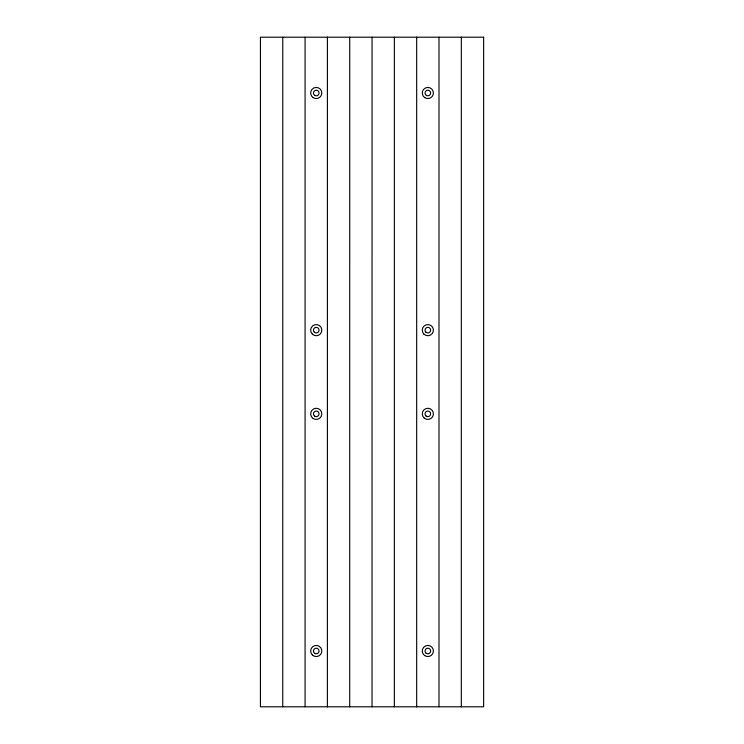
<?xml version="1.0" encoding="UTF-8"?>
<svg xmlns="http://www.w3.org/2000/svg" width="744" height="744" viewBox="0 0 744 744"><rect width="100%" height="100%" fill="white"/><g stroke="black" fill="none" stroke-linecap="round" stroke-linejoin="round"><path stroke-width="1.12" d="M461.327 37.2L461.317 706.8M439.007 37.2L438.997 706.8M416.677 37.2L416.677 706.8M394.367 37.2L394.357 706.8M372.047 37.2L372.037 706.8M349.727 37.2L349.717 706.8M327.407 37.2L327.397 706.8M305.087 37.2L305.077 706.8M282.767 37.2L282.757 706.8M483.647 37.2L260.447 37.2L260.437 706.8L483.637 706.8L483.647 37.2M314.842 653.418A2.79 2.79 0 0 0 319.027 651A2.79 2.79 0 0 0 314.842 648.582A2.79 2.79 0 0 0 314.842 653.418M426.135 653.213A2.79 2.79 0 0 0 430.609 651.372A2.79 2.79 0 0 0 426.777 648.424A2.79 2.79 0 0 0 426.135 653.213M314.842 95.418A2.79 2.79 0 0 0 319.037 93A2.79 2.79 0 0 0 314.852 90.582A2.79 2.79 0 0 0 314.842 95.418M426.442 95.418A2.79 2.79 0 0 0 430.627 93A2.79 2.79 0 0 0 426.452 90.582A2.79 2.79 0 0 0 426.442 95.418M424.74 97.641A5.58 5.58 0 0 0 433.408 93.363A5.58 5.58 0 0 0 425.373 87.997A5.58 5.58 0 0 0 424.74 97.641M313.103 97.613A5.58 5.58 0 0 0 321.808 93.409A5.58 5.58 0 0 0 313.819 87.978A5.58 5.58 0 0 0 313.103 97.613M424.657 655.576A5.58 5.58 0 0 0 433.399 651.474A5.58 5.58 0 0 0 425.466 645.95A5.58 5.58 0 0 0 424.657 655.576M312.368 655.008A5.58 5.58 0 0 0 321.659 652.349A5.58 5.58 0 0 0 314.703 645.634A5.58 5.58 0 0 0 312.368 655.008M426.126 416.054A2.79 2.79 0 0 0 430.609 414.241A2.79 2.79 0 0 0 426.796 411.265A2.79 2.79 0 0 0 426.126 416.054M424.331 418.193A5.58 5.58 0 0 0 433.352 414.715A5.58 5.58 0 0 0 425.838 408.642A5.58 5.58 0 0 0 424.331 418.193M313.15 418.5A5.58 5.58 0 0 0 321.808 414.203A5.58 5.58 0 0 0 313.763 408.847A5.58 5.58 0 0 0 313.15 418.5M314.703 416.175A2.79 2.79 0 0 0 319.027 414.017A2.79 2.79 0 0 0 315 411.358A2.79 2.79 0 0 0 314.703 416.175M425.866 332.122A2.79 2.79 0 0 0 430.534 330.875A2.79 2.79 0 0 0 427.121 327.453A2.79 2.79 0 0 0 425.866 332.122M423.894 334.093A5.58 5.58 0 0 0 433.231 331.592A5.58 5.58 0 0 0 426.396 324.756A5.58 5.58 0 0 0 423.894 334.093M312.294 334.093A5.58 5.58 0 0 0 321.631 331.592A5.58 5.58 0 0 0 314.796 324.756A5.58 5.58 0 0 0 312.294 334.093M314.266 332.122A2.79 2.79 0 0 0 318.934 330.875A2.79 2.79 0 0 0 315.521 327.453A2.79 2.79 0 0 0 314.266 332.122"/></g></svg>
